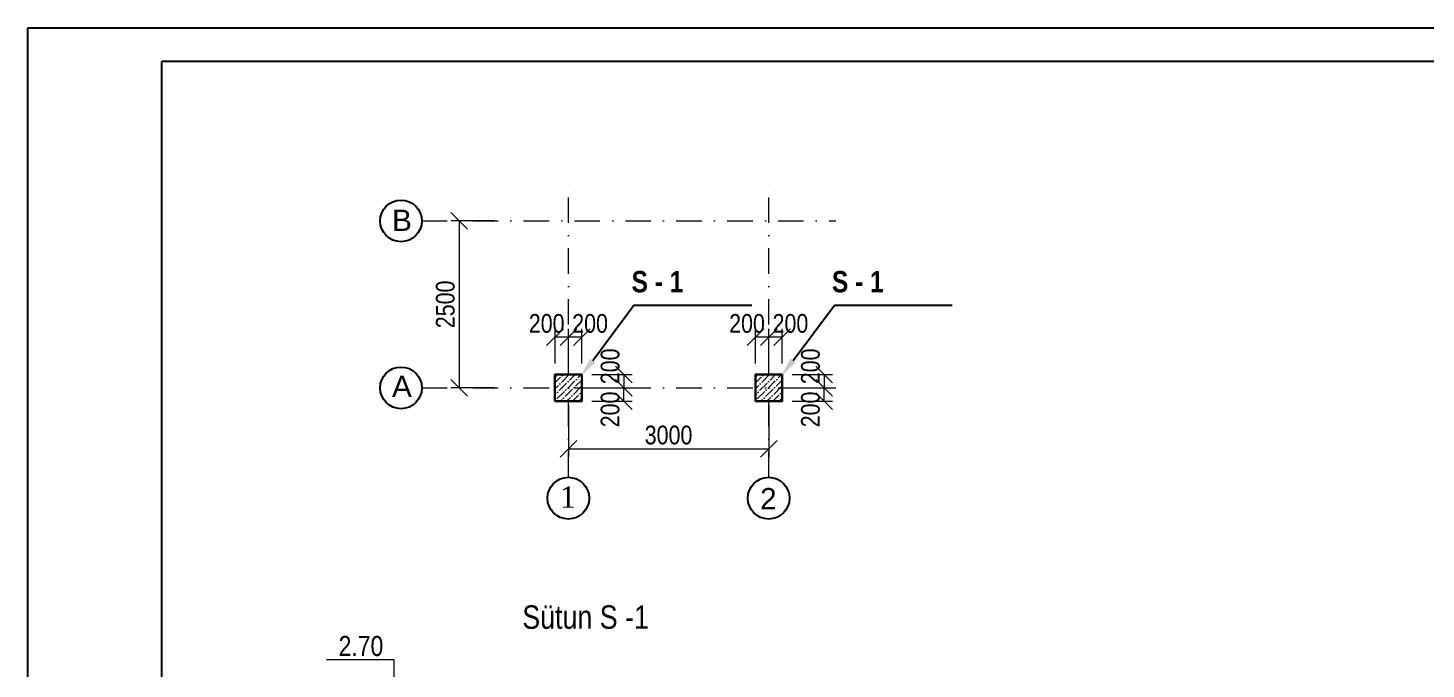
# Model space of a CAD drawing. Header units: millimetres. Extents: x 806395 to 2097197, y -233789 to 193681.
# Drawn here: x 2056935 to 2077870, y -158491 to -148893 of the extents above; entities that cross this region are included whole.
import ezdxf
from ezdxf import colors
from ezdxf.entities.mleader import LeaderData, LeaderLine
from ezdxf.math import Vec2, Vec3

# ---------------------------------------------------------------- set-up
doc = ezdxf.new("R2010")
doc.units = ezdxf.units.MM
doc.linetypes.add('DASHDOTX2', pattern=[50.8, 25.4, -12.7, 0, -12.7])
doc.layers.add('kalonlar', color=7, linetype='Continuous')
doc.layers.add('yazilar', color=7, linetype='Continuous')
doc.styles.add('sevda', font='ARIALN.TTF')
doc.styles.get("Standard").update_dxf_attribs({"font": 'times.ttf'})
doc.styles.add('style6', font='ARIALN.TTF', dxfattribs={"height": 300})
doc.styles.add('yazitipi', font='ARIALN.TTF')
doc.dimstyles.new('sevda', dxfattribs={"dimscale": 100, "dimtxt": 2.8, "dimasz": 2.5, "dimexe": 1.25, "dimexo": 0.625, "dimtad": 1, "dimtxsty": 'yazitipi', "dimblk": 'OBLIQUE', "dimcen": 2.5, "dimclrd": 253, "dimclre": 253, "dimclrt": 256, "dimaunit": 1, "dimadec": 3, "dimazin": 0, "dimtfac": 1, "dimtmove": 1, "dimatfit": 3, "dimfxl": 1, "dimlwd": 9, "dimlwe": 9, "dimarcsym": 0})

# ---------------------------------------------------------------- blocks, each defined once
blk = doc.blocks.new('_Oblique')
at = {"color": 0, "linetype": 'ByBlock', "lineweight": -2}
blk.add_line((-0.5, -0.5), (0.5, 0.5), dxfattribs=at)
blk = doc.blocks.new('*D88')
at = {"color": 253, "linetype": 'Continuous', "lineweight": 9, "transparency": 16777216}
for p, q in [((2065027, -154540), (2065027, -155320)), ((2068027, -154540), (2068027, -155320))]:
    blk.add_line(p, q, dxfattribs=at)
at = {"color": 253, "lineweight": 9, "transparency": 16777216}
blk.add_line((2065027, -155195), (2068027, -155195), dxfattribs=at)
at = {"layer": 'Defpoints', "color": 0, "transparency": 16777216}
for p in [(2065027, -154478), (2068027, -154478), (2068027, -155195)]:
    blk.add_point(p, dxfattribs=at)
at = {"color": 253, "lineweight": 9, "transparency": 16777216, "xscale": 250, "yscale": 250, "zscale": 250, "rotation": 180}
blk.add_blockref('_Oblique', (2065027, -155195), dxfattribs=at)
at = {"color": 253, "lineweight": 9, "transparency": 16777216, "xscale": 250, "yscale": 250, "zscale": 250}
blk.add_blockref('_Oblique', (2068027, -155195), dxfattribs=at)
at = {"lineweight": 15, "transparency": 16777216, "insert": (2066527, -154989), "char_height": 280, "attachment_point": 5, "style": 'yazitipi'}
blk.add_mtext('{\\fArial Narrow|b0|i0|c238|p34;3000}', dxfattribs=at)
blk = doc.blocks.new('*D93')
at = {"color": 253, "linetype": 'Continuous', "lineweight": 9, "transparency": 16777216}
for p, q in [((2063920, -151781), (2063266, -151781)), ((2063920, -154281), (2063266, -154281))]:
    blk.add_line(p, q, dxfattribs=at)
at = {"color": 253, "lineweight": 9, "transparency": 16777216}
blk.add_line((2063391, -151781), (2063391, -154281), dxfattribs=at)
at = {"layer": 'Defpoints', "color": 0, "transparency": 16777216}
for p in [(2063983, -151781), (2063391, -154281), (2063983, -154281)]:
    blk.add_point(p, dxfattribs=at)
at = {"color": 253, "lineweight": 9, "transparency": 16777216, "xscale": 250, "yscale": 250, "zscale": 250}
for p, rotation in [((2063391, -151781), 90), ((2063391, -154281), 270)]:
    blk.add_blockref('_Oblique', p, dxfattribs=dict(at, rotation=rotation))
at = {"lineweight": 15, "transparency": 16777216, "insert": (2063185, -153031), "char_height": 280, "attachment_point": 5, "rotation": 90, "style": 'yazitipi'}
blk.add_mtext('{\\fArial Narrow|b0|i0|c238|p34;2500}', dxfattribs=at)
blk = doc.blocks.new('*D89')
at = {"color": 253, "linetype": 'Continuous', "lineweight": 9, "transparency": 16777216}
for p, q in [((2068027, -153918), (2068027, -153398)), ((2068227, -153918), (2068227, -153398))]:
    blk.add_line(p, q, dxfattribs=at)
at = {"color": 253, "lineweight": 9, "transparency": 16777216}
blk.add_line((2068227, -153523), (2068027, -153523), dxfattribs=at)
at = {"layer": 'Defpoints', "color": 0, "transparency": 16777216}
for p in [(2068027, -153523), (2068027, -153981), (2068227, -153981)]:
    blk.add_point(p, dxfattribs=at)
at = {"color": 253, "lineweight": 9, "transparency": 16777216, "xscale": 250, "yscale": 250, "zscale": 250, "rotation": 180}
blk.add_blockref('_Oblique', (2068027, -153523), dxfattribs=at)
at = {"color": 253, "lineweight": 9, "transparency": 16777216, "xscale": 250, "yscale": 250, "zscale": 250}
blk.add_blockref('_Oblique', (2068227, -153523), dxfattribs=at)
at = {"lineweight": 15, "transparency": 16777216, "insert": (2068352, -153318), "char_height": 280, "attachment_point": 5, "style": 'yazitipi'}
blk.add_mtext('200', dxfattribs=at)
blk = doc.blocks.new('*D90')
at = {"color": 253, "linetype": 'Continuous', "lineweight": 9, "transparency": 16777216}
for p, q in [((2067827, -153918), (2067827, -153398)), ((2068027, -153918), (2068027, -153398))]:
    blk.add_line(p, q, dxfattribs=at)
at = {"color": 253, "lineweight": 9, "transparency": 16777216}
blk.add_line((2068027, -153523), (2067827, -153523), dxfattribs=at)
at = {"layer": 'Defpoints', "color": 0, "transparency": 16777216}
for p in [(2067827, -153523), (2067827, -153981), (2068027, -153981)]:
    blk.add_point(p, dxfattribs=at)
at = {"color": 253, "lineweight": 9, "transparency": 16777216, "xscale": 250, "yscale": 250, "zscale": 250, "rotation": 180}
blk.add_blockref('_Oblique', (2067827, -153523), dxfattribs=at)
at = {"color": 253, "lineweight": 9, "transparency": 16777216, "xscale": 250, "yscale": 250, "zscale": 250}
blk.add_blockref('_Oblique', (2068027, -153523), dxfattribs=at)
at = {"lineweight": 15, "transparency": 16777216, "insert": (2067702, -153318), "char_height": 280, "attachment_point": 5, "style": 'yazitipi'}
blk.add_mtext('200', dxfattribs=at)
blk = doc.blocks.new('*D91')
at = {"color": 253, "linetype": 'Continuous', "lineweight": 9, "transparency": 16777216}
for p, q in [((2068376, -154281), (2068984, -154281)), ((2068376, -154481), (2068984, -154481))]:
    blk.add_line(p, q, dxfattribs=at)
at = {"color": 253, "lineweight": 9, "transparency": 16777216}
blk.add_line((2068859, -154481), (2068859, -154281), dxfattribs=at)
at = {"layer": 'Defpoints', "color": 0, "transparency": 16777216}
for p in [(2068313, -154281), (2068859, -154281), (2068313, -154481)]:
    blk.add_point(p, dxfattribs=at)
at = {"color": 253, "lineweight": 9, "transparency": 16777216, "xscale": 250, "yscale": 250, "zscale": 250}
for p, rotation in [((2068859, -154281), 90), ((2068859, -154481), 270)]:
    blk.add_blockref('_Oblique', p, dxfattribs=dict(at, rotation=rotation))
at = {"lineweight": 15, "transparency": 16777216, "insert": (2068653, -154604), "char_height": 280, "attachment_point": 5, "rotation": 90, "style": 'yazitipi'}
blk.add_mtext('200', dxfattribs=at)
blk = doc.blocks.new('*D92')
at = {"color": 253, "linetype": 'Continuous', "lineweight": 9, "transparency": 16777216}
for p, q in [((2068376, -154081), (2068984, -154081)), ((2068376, -154281), (2068984, -154281))]:
    blk.add_line(p, q, dxfattribs=at)
at = {"color": 253, "lineweight": 9, "transparency": 16777216}
blk.add_line((2068859, -154081), (2068859, -154281), dxfattribs=at)
at = {"layer": 'Defpoints', "color": 0, "transparency": 16777216}
for p in [(2068313, -154081), (2068313, -154281), (2068859, -154281)]:
    blk.add_point(p, dxfattribs=at)
at = {"color": 253, "lineweight": 9, "transparency": 16777216, "xscale": 250, "yscale": 250, "zscale": 250}
for p, rotation in [((2068859, -154081), 90), ((2068859, -154281), 270)]:
    blk.add_blockref('_Oblique', p, dxfattribs=dict(at, rotation=rotation))
at = {"lineweight": 15, "transparency": 16777216, "insert": (2068653, -153959), "char_height": 280, "attachment_point": 5, "rotation": 90, "style": 'yazitipi'}
blk.add_mtext('200', dxfattribs=at)
blk = doc.blocks.new('ntnntyht')
at = {"lineweight": 25}
blk.add_line((1961564, -20955), (2003567, -20955), dxfattribs=at)
at = {"color": 1, "lineweight": 25}
blk.add_line((1961564, -50629), (1961564, -20955), dxfattribs=at)
at = {"lineweight": 25, "ltscale": 15}
blk.add_line((2003045, -21477), (1963653, -21477), dxfattribs=at)
at = {"color": 1, "lineweight": 25, "ltscale": 15}
blk.add_line((1963654, -50106), (1963654, -21476), dxfattribs=at)
blk = doc.blocks.new('*D98')
at = {"color": 253, "linetype": 'Continuous', "lineweight": 9, "transparency": 16777216}
for p, q in [((2065027, -153918), (2065027, -153398)), ((2065227, -153918), (2065227, -153398))]:
    blk.add_line(p, q, dxfattribs=at)
at = {"color": 253, "lineweight": 9, "transparency": 16777216}
blk.add_line((2065227, -153523), (2065027, -153523), dxfattribs=at)
at = {"layer": 'Defpoints', "color": 0, "transparency": 16777216}
for p in [(2065027, -153523), (2065027, -153981), (2065227, -153981)]:
    blk.add_point(p, dxfattribs=at)
at = {"color": 253, "lineweight": 9, "transparency": 16777216, "xscale": 250, "yscale": 250, "zscale": 250, "rotation": 180}
blk.add_blockref('_Oblique', (2065027, -153523), dxfattribs=at)
at = {"color": 253, "lineweight": 9, "transparency": 16777216, "xscale": 250, "yscale": 250, "zscale": 250}
blk.add_blockref('_Oblique', (2065227, -153523), dxfattribs=at)
at = {"lineweight": 15, "transparency": 16777216, "insert": (2065352, -153318), "char_height": 280, "attachment_point": 5, "style": 'yazitipi'}
blk.add_mtext('200', dxfattribs=at)
blk = doc.blocks.new('*D99')
at = {"color": 253, "linetype": 'Continuous', "lineweight": 9, "transparency": 16777216}
for p, q in [((2064827, -153918), (2064827, -153398)), ((2065027, -153918), (2065027, -153398))]:
    blk.add_line(p, q, dxfattribs=at)
at = {"color": 253, "lineweight": 9, "transparency": 16777216}
blk.add_line((2065027, -153523), (2064827, -153523), dxfattribs=at)
at = {"layer": 'Defpoints', "color": 0, "transparency": 16777216}
for p in [(2064827, -153523), (2064827, -153981), (2065027, -153981)]:
    blk.add_point(p, dxfattribs=at)
at = {"color": 253, "lineweight": 9, "transparency": 16777216, "xscale": 250, "yscale": 250, "zscale": 250, "rotation": 180}
blk.add_blockref('_Oblique', (2064827, -153523), dxfattribs=at)
at = {"color": 253, "lineweight": 9, "transparency": 16777216, "xscale": 250, "yscale": 250, "zscale": 250}
blk.add_blockref('_Oblique', (2065027, -153523), dxfattribs=at)
at = {"lineweight": 15, "transparency": 16777216, "insert": (2064702, -153318), "char_height": 280, "attachment_point": 5, "style": 'yazitipi'}
blk.add_mtext('200', dxfattribs=at)
blk = doc.blocks.new('*D100')
at = {"color": 253, "linetype": 'Continuous', "lineweight": 9, "transparency": 16777216}
for p, q in [((2065376, -154281), (2065984, -154281)), ((2065376, -154481), (2065984, -154481))]:
    blk.add_line(p, q, dxfattribs=at)
at = {"color": 253, "lineweight": 9, "transparency": 16777216}
blk.add_line((2065859, -154481), (2065859, -154281), dxfattribs=at)
at = {"layer": 'Defpoints', "color": 0, "transparency": 16777216}
for p in [(2065313, -154281), (2065859, -154281), (2065313, -154481)]:
    blk.add_point(p, dxfattribs=at)
at = {"color": 253, "lineweight": 9, "transparency": 16777216, "xscale": 250, "yscale": 250, "zscale": 250}
for p, rotation in [((2065859, -154281), 90), ((2065859, -154481), 270)]:
    blk.add_blockref('_Oblique', p, dxfattribs=dict(at, rotation=rotation))
at = {"lineweight": 15, "transparency": 16777216, "insert": (2065653, -154604), "char_height": 280, "attachment_point": 5, "rotation": 90, "style": 'yazitipi'}
blk.add_mtext('200', dxfattribs=at)
blk = doc.blocks.new('*D101')
at = {"color": 253, "linetype": 'Continuous', "lineweight": 9, "transparency": 16777216}
for p, q in [((2065376, -154081), (2065984, -154081)), ((2065376, -154281), (2065984, -154281))]:
    blk.add_line(p, q, dxfattribs=at)
at = {"color": 253, "lineweight": 9, "transparency": 16777216}
blk.add_line((2065859, -154081), (2065859, -154281), dxfattribs=at)
at = {"layer": 'Defpoints', "color": 0, "transparency": 16777216}
for p in [(2065313, -154081), (2065313, -154281), (2065859, -154281)]:
    blk.add_point(p, dxfattribs=at)
at = {"color": 253, "lineweight": 9, "transparency": 16777216, "xscale": 250, "yscale": 250, "zscale": 250}
for p, rotation in [((2065859, -154081), 90), ((2065859, -154281), 270)]:
    blk.add_blockref('_Oblique', p, dxfattribs=dict(at, rotation=rotation))
at = {"lineweight": 15, "transparency": 16777216, "insert": (2065653, -153959), "char_height": 280, "attachment_point": 5, "rotation": 90, "style": 'yazitipi'}
blk.add_mtext('200', dxfattribs=at)

msp = doc.modelspace()

# ---------------------------------------------------------------- hatches: boundary and pattern name
at = {"layer": 'kalonlar', "lineweight": 5}
h = msp.add_hatch(dxfattribs=at)
h.set_pattern_fill('ANSI36', color=256, scale=20, angle=180)
h.set_pattern_definition([(225, (2094265.76, -206576.595), (-33.67596, -123.47852), [158.75, -31.75, 0, -31.75])])
h.paths.add_polyline_path([(2064826.722, -154481.102), (2065226.722, -154481.102), (2065226.722, -154081.102), (2064826.722, -154081.102)])
h = msp.add_hatch(dxfattribs=at)
h.set_pattern_fill('ANSI36', color=256, scale=20, angle=180)
h.set_pattern_definition([(225, (2097265.76, -206576.595), (-33.67596, -123.47852), [158.75, -31.75, 0, -31.75])])
h.paths.add_polyline_path([(2067826.722, -154481.102), (2068226.722, -154481.102), (2068226.722, -154081.102), (2067826.722, -154081.102)])

# ---------------------------------------------------------------- linework, layer by layer
at = {"lineweight": 13}
for p, q in [((2062419.437, -158351.396, -105.181), (2061403.178, -158351.396, -105.181)), ((2062419.437, -158823.135, -105.181), (2062419.437, -158351.396, -105.181))]:
    msp.add_line(p, q, dxfattribs=at)
at = {"color": 1, "linetype": 'DASHDOTX2', "lineweight": 13, "ltscale": 15, "flags": 128}
for points in [[(2065026.722, -155620.563), (2065026.722, -151062.35)], [(2068026.722, -155620.563), (2068026.722, -151062.35)], [(2062833.178, -151781.102), (2069031.1, -151781.102)], [(2062833.178, -154281.102), (2069031.1, -154281.102)]]:
    msp.add_lwpolyline(points, dxfattribs=at)
for centre in [(2062521.059, -151781.102), (2062521.059, -154281.102), (2065026.722, -155932.682), (2068026.722, -155932.682)]:
    msp.add_circle(centre, 312.119)
at = {"layer": 'kalonlar', "color": 242, "lineweight": 30}
for points in [[(2064826.722, -154481.102), (2065226.722, -154481.102), (2065226.722, -154081.102), (2064826.722, -154081.102), (2064826.722, -154481.102)], [(2067826.722, -154481.102), (2068226.722, -154481.102), (2068226.722, -154081.102), (2067826.722, -154081.102), (2067826.722, -154481.102)]]:
    msp.add_lwpolyline(points, dxfattribs=at)

# ---------------------------------------------------------------- block references
at = {"color": 3, "xscale": 0.9585492227979296, "yscale": 0.9585492227979296, "zscale": 0.9585492227979296}
msp.add_blockref('ntnntyht', (176678.857, -128806.512), dxfattribs=at)

# ---------------------------------------------------------------- texts
at = {"width": 12573.31765, "attachment_point": 3, "style": 'style6'}
for s, insert, char_height in [('{\\fArial Narrow|b0|i0|c238|p34;Sütun S -1}', (2066231.791, -157537.235, -105.181), 350), ('2.{\\fArial Narrow|b0|i0|c238|p34;70}', (2062255.75, -157995.627, -105.181), 300)]:
    msp.add_mtext(s, dxfattribs=dict(at, insert=insert, char_height=char_height))
at = {"layer": 'yazilar', "color": 7, "lineweight": 15, "char_height": 320, "attachment_point": 1}
for s, insert in [('\\pxqc;{\\fArial|b0|i0|c238|p34;B}', (2060221.696, -151612.582)), ('\\pxqc;{\\fArial|b0|i0|c238|p34;A}', (2060221.696, -154099.677)), ('\\pxqc;1', (2062704.87, -155756.066)), ('\\pxqc;{\\fArial|b0|i0|c238|p34;2}', (2065708.949, -155780.979))]:
    msp.add_mtext_dynamic_manual_height_columns(s, width=4625.77814, gutter_width=12.5, heights=[0], dxfattribs=dict(at, insert=insert))

# ---------------------------------------------------------------- dimensions: what is measured, and where the dimension line sits
at = {"color": 240, "lineweight": 15}
dim = msp.add_linear_dim(base=(2063390.928, -154281.102), p1=(2063982.97, -151781.102), p2=(2063982.97, -154281.102), angle=90, text='{\\fArial Narrow|b0|i0|c238|p34;2500}', dimstyle='sevda', dxfattribs=at)
dim.commit()
dim.dimension.update_dxf_attribs({"geometry": '*D93', "text_midpoint": (2063185.468, -153031.102)})
at = {"color": 5, "lineweight": 15}
for base, p1, p2, picture, middle in [((2064826.722, -153523.089), (2065026.722, -153980.851), (2064826.722, -153980.851), '*D99', (2064701.722, -153523.089)), ((2065026.722, -153523.089), (2065226.722, -153980.851), (2065026.722, -153980.851), '*D98', (2065351.722, -153523.089)), ((2067826.722, -153523.089), (2068026.722, -153980.851), (2067826.722, -153980.851), '*D90', (2067701.722, -153523.089)), ((2068026.722, -153523.089), (2068226.722, -153980.851), (2068026.722, -153980.851), '*D89', (2068351.722, -153523.089))]:
    dim = msp.add_linear_dim(base=base, p1=p1, p2=p2, dimstyle='sevda', dxfattribs=at)
    dim.commit()
    dim.dimension.update_dxf_attribs({"geometry": picture, "text_midpoint": middle, "dimtype": 160})
for base, p1, p2, angle, picture, middle in [((2065858.61, -154281.102), (2065313.069, -154081.102), (2065313.069, -154281.102), 90, '*D101', (2065858.61, -153958.622)), ((2068858.61, -154281.102), (2068313.069, -154081.102), (2068313.069, -154281.102), 90, '*D92', (2068858.61, -153958.622)), ((2065858.61, -154281.102), (2065313.069, -154481.102), (2065313.069, -154281.102), 270, '*D100', (2065858.61, -154603.581)), ((2068858.61, -154281.102), (2068313.069, -154481.102), (2068313.069, -154281.102), 270, '*D91', (2068858.61, -154603.581))]:
    dim = msp.add_linear_dim(base=base, p1=p1, p2=p2, angle=angle, dimstyle='sevda', dxfattribs=at)
    dim.commit()
    dim.dimension.update_dxf_attribs({"geometry": picture, "text_midpoint": middle, "dimtype": 160})
at = {"color": 240, "lineweight": 15}
dim = msp.add_linear_dim(base=(2068026.722, -155194.878), p1=(2065026.722, -154477.911), p2=(2068026.722, -154477.911), text='{\\fArial Narrow|b0|i0|c238|p34;3000}', dimstyle='sevda', dxfattribs=at)
dim.commit()
dim.dimension.update_dxf_attribs({"geometry": '*D88', "text_midpoint": (2066526.722, -154989.418)})

# ---------------------------------------------------------------- leaders
at = {"color": 171, "linetype": 'ByBlock', "lineweight": 9}
ml = msp.add_multileader_mtext('Standard', dxfattribs=at)
ml.set_content('{\\fArial Narrow|b1|i0|c238|p34;\\H0.71111x;\\C5;S - 1\\fArial Narrow|b0|i0|c238|p34;\\H1.4063x;  \\C242;  }', color=3, style='sevda')
ml.set_leader_properties()
ml.build(insert=Vec2(0, 0))
ml.multileader.update_dxf_attribs({"text_left_attachment_type": 6, "text_right_attachment_type": 6, "dogleg_length": 0.36, "arrow_head_size": 300})
ctx = ml.context
ctx.base_point, ctx.char_height, ctx.arrow_head_size, ctx.landing_gap_size, ctx.plane_origin = Vec3(2066010.064, -153044.74), 450, 300, 0.198, Vec3(2075336.131, -159621.89)
ctx.left_attachment, ctx.right_attachment, ctx.text_align_type = 6, 6, 1
notes = []
notes.append((ctx, [(1, (1, 1, 0), (2066009.704, -153044.74), (1, 0), 0.36, [(0, [(2065211.722, -154111.102)], 0, [])])]))
ctx.mtext.insert, ctx.mtext.alignment, ctx.mtext.flow_direction = Vec3(2066360.93, -152530.74), 2, 5
ml = msp.add_multileader_mtext('Standard', dxfattribs=at)
ml.set_content('{\\fArial Narrow|b1|i0|c238|p34;\\H0.71111x;\\C5;S - 1\\fArial Narrow|b0|i0|c238|p34;\\H1.4063x;  \\C242;  }', color=3, style='sevda')
ml.set_leader_properties()
ml.build(insert=Vec2(0, 0))
ml.multileader.update_dxf_attribs({"text_left_attachment_type": 6, "text_right_attachment_type": 6, "dogleg_length": 0.36, "arrow_head_size": 300})
ctx = ml.context
ctx.base_point, ctx.char_height, ctx.arrow_head_size, ctx.landing_gap_size, ctx.plane_origin = Vec3(2069010.064, -153044.74), 450, 300, 0.198, Vec3(2077836.131, -159621.89)
ctx.left_attachment, ctx.right_attachment, ctx.text_align_type = 6, 6, 1
notes.append((ctx, [(1, (1, 1, 0), (2069009.704, -153044.74), (1, 0), 0.36, [(0, [(2068211.722, -154111.102)], 0, [])])]))
ctx.mtext.insert, ctx.mtext.alignment, ctx.mtext.flow_direction = Vec3(2069360.93, -152530.74), 2, 5
for ctx, leaders in notes:
    for number, flags, end, landing, length, lines in leaders:
        leader = LeaderData()
        leader.index, (leader.has_last_leader_line, leader.has_dogleg_vector, leader.attachment_direction) = number, flags
        leader.last_leader_point, leader.dogleg_vector, leader.dogleg_length = Vec3(end), Vec3(landing), length
        for number, points, colour, breaks in lines:
            line = LeaderLine()
            line.index, line.vertices, line.color, line.breaks = number, Vec3.list(points), colors.encode_raw_color(colour), breaks
            leader.lines.append(line)
        ctx.leaders.append(leader)

doc.saveas('drawing.dxf')
